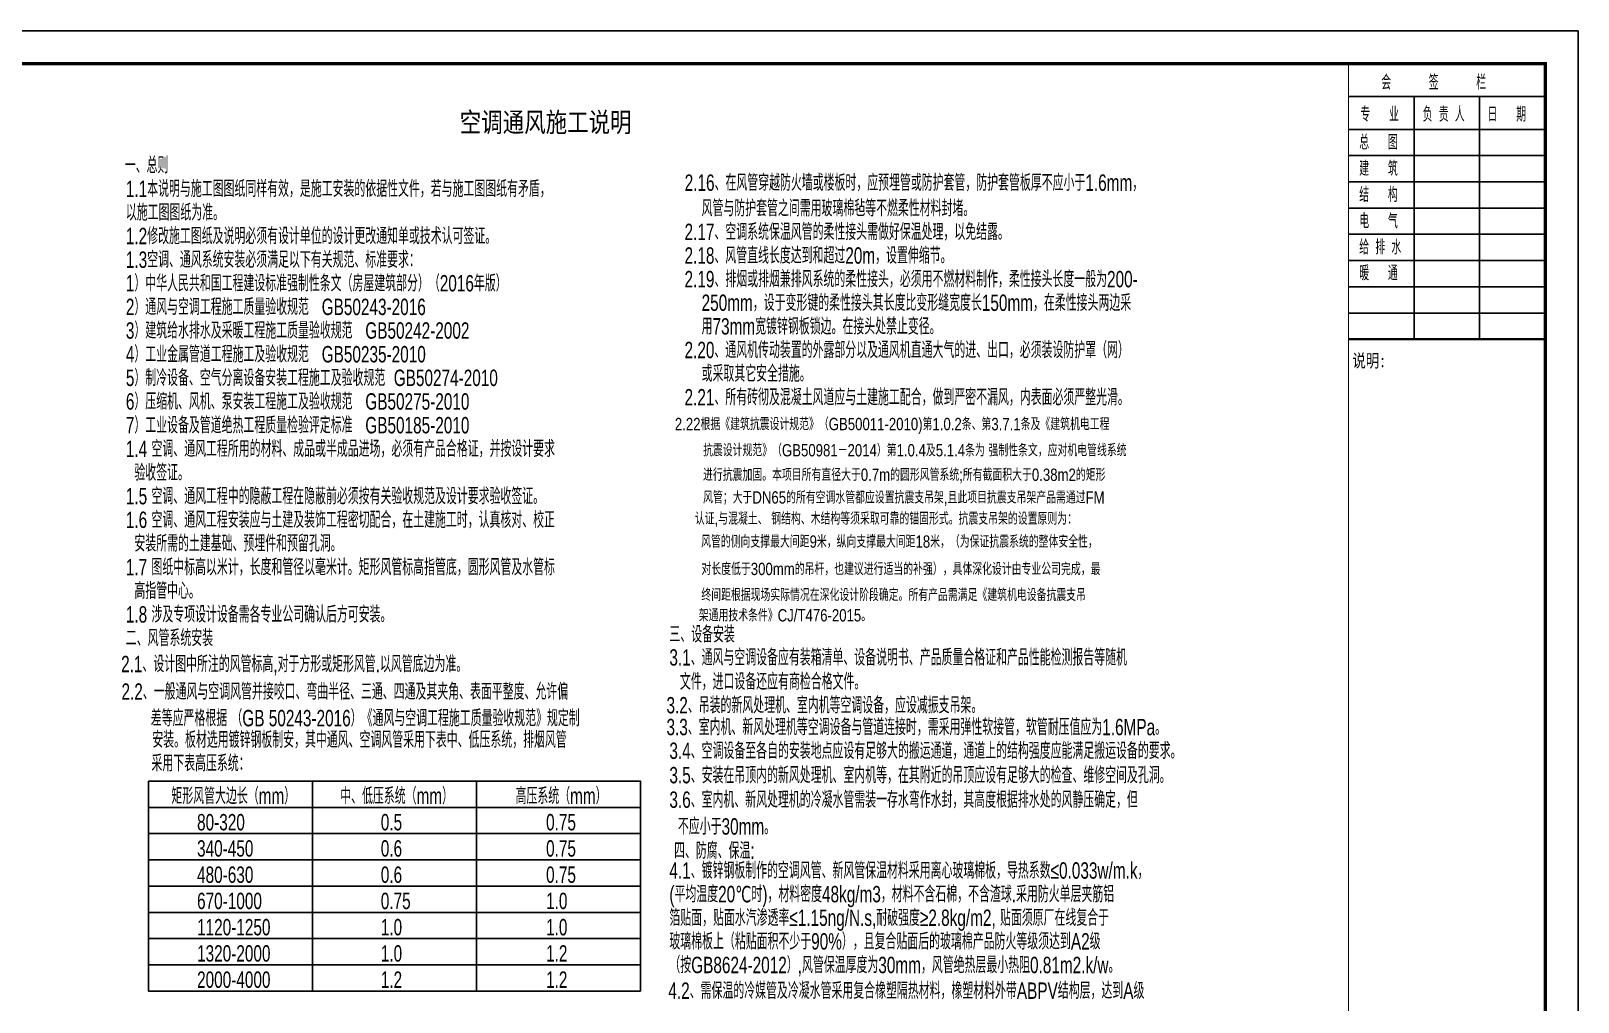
# Model space of a CAD drawing. Extents: x 2246048 to 2442613, y -66234 to 220766.
# Drawn here: x 2311342 to 2358513, y 191162 to 220766 of the extents above; entities that cross this region are included whole.
import ezdxf

# ---------------------------------------------------------------- set-up
doc = ezdxf.new("R2010")
doc.units = 0
doc.header["$LTSCALE"] = 1000
doc.header["$MEASUREMENT"] = 0
doc.layers.add('ACS_TEXT', color=53, linetype='Continuous', lineweight=25)
doc.layers.add('J-图框线', color=4, linetype='Continuous')
doc.styles.add('AC', font='hj.shx', dxfattribs={"width": 0.8, "bigfont": 'dhzftxt.shx'})
doc.styles.add('chc-图签黑体', font='simhei.ttf', dxfattribs={"width": 0.8})
doc.styles.add('LHR1', font='tssdeng.shx', dxfattribs={"width": 0.7, "bigfont": 'tssdchn.shx'})
doc.styles.add('LHT3', font='')
doc.styles.add('WZ', font='hj.shx', dxfattribs={"width": 0.8, "bigfont": '1hztxt.shx'})
doc.styles.get('LHT3').set_extended_font_data('宋体')

# ---------------------------------------------------------------- blocks, each defined once
blk = doc.blocks.new('1326481')
at = {"layer": 'J-图框线'}
for p, q in [((-4000, -8400), (-4000, -1000)), ((-2000, -8400), (-2000, -1000)), ((0, -2000), (-6000, -2000)), ((0, -2800), (-6000, -2800)), ((0, -3600), (-6000, -3600)), ((0, -4400), (-6000, -4400)), ((0, -5200), (-6000, -5200)), ((0, -6000), (-6000, -6000)), ((0, -6800), (-6000, -6800)), ((0, -7600), (-6000, -7600))]:
    blk.add_line(p, q, dxfattribs=at)
blk.add_lwpolyline([(-6000, -1000), (0, -1000)], dxfattribs=at)
at = {"layer": 'J-图框线', "const_width": 70}
blk.add_lwpolyline([(0, -8400), (-6000, -8400)], dxfattribs=at)
at = {"layer": 'J-图框线'}
for s, height, style, width, p in [('会      签      栏', 450, 'LHR1', 0.7, (-4999, -789)), ('专   业', 450, 'LHR1', 0.7, (-5636, -1765)), ('负 责 人', 450, 'LHR1', 0.7, (-3737, -1765)), ('日   期', 450, 'LHR1', 0.7, (-1759, -1765)), ('总   图', 450, 'LHR1', 0.7, (-5670, -2618)), ('建   筑', 450, 'LHR1', 0.7, (-5670, -3418)), ('结   构', 450, 'LHR1', 0.7, (-5670, -4218)), ('电   气', 450, 'LHR1', 0.7, (-5670, -5018)), ('给 排 水', 450, 'LHR1', 0.7, (-5670, -5814)), ('暖   通 ', 450, 'LHR1', 0.7, (-5670, -6604)), ('说明:', 400, 'LHT3', 0.75, (-5881, -9250))]:
    blk.add_text(s, height=height, dxfattribs=dict(at, style=style, width=width)).set_placement(p)

msp = doc.modelspace()

# ---------------------------------------------------------------- linework, layer by layer
at = {"layer": 'ACS_TEXT'}
for p, q in [((2314924.43, 197897.265), (2314924.43, 191497.265)), ((2319924.43, 197897.265), (2319924.43, 191497.265)), ((2324924.43, 197897.265), (2324924.43, 191497.265)), ((2314924.43, 197097.265), (2329924.43, 197097.265)), ((2314924.43, 196297.265), (2329924.43, 196297.265)), ((2314924.43, 195497.265), (2329924.43, 195497.265)), ((2314924.43, 194697.265), (2329924.43, 194697.265)), ((2314924.43, 193897.265), (2329924.43, 193897.265)), ((2314924.43, 193097.265), (2329924.43, 193097.265)), ((2314924.43, 192297.265), (2329924.43, 192297.265))]:
    msp.add_line(p, q, dxfattribs=at)
msp.add_lwpolyline([(2314924.43, 197897.265), (2329924.43, 197897.265), (2329924.43, 191497.265), (2314924.43, 191497.265)], close=True, dxfattribs=at)
at = {"layer": 'J-图框线'}
msp.add_lwpolyline([(2274412.576, 161365.792), (2358512.576, 161365.792), (2358512.576, 220765.792), (2274412.576, 220765.792)], close=True, dxfattribs=at)
at = {"layer": 'J-图框线', "const_width": 100}
msp.add_lwpolyline([(2276912.576, 162365.792), (2357512.576, 162365.792), (2357512.576, 219765.792), (2276912.576, 219765.792)], close=True, dxfattribs=at)
at = {"layer": 'J-图框线', "const_width": 30, "elevation": 0}
msp.add_lwpolyline([(2351512.576, 162365.792), (2351512.576, 219765.792)], dxfattribs=at)

# ---------------------------------------------------------------- block references
at = {"layer": 'J-图框线'}
msp.add_blockref('1326481', (2357512.576, 219765.792), dxfattribs=at)

# ---------------------------------------------------------------- texts
at = {"layer": 'ACS_TEXT', "style": 'chc-图签黑体', "width": 0.8}
msp.add_text('空调通风施工说明', height=600, rotation=359.9998434, dxfattribs=at).set_placement((2324415.857, 217683.501))
at = {"layer": 'ACS_TEXT', "style": 'WZ', "width": 0.7}
for s, p in [('一、总则', (2314204.81, 216424.506)), ('1.1本说明与施工图图纸同样有效，是施工安装的依据性文件，若与施工图图纸有矛盾，', (2314236.306, 215704.506)), ('2.16、在风管穿越防火墙或楼板时，应预埋管或防护套管，防护套管板厚不应小于1.6mm，', (2331274.211, 215891.344)), ('    风管与防护套管之间需用玻璃棉毡等不燃柔性材料封堵。', (2331270.477, 215110.538)), ('以施工图图纸为准。', (2314236.306, 214984.506)), ('1.2修改施工图纸及说明必须有设计单位的设计更改通知单或技术认可签证。', (2314236.306, 214264.506)), ('2.17、空调系统保温风管的柔性接头需做好保温处理，以免结露。', (2331270.477, 214390.79)), ('2.18、风管直线长度达到和超过20m，设置伸缩节。', (2331270.477, 213670.538)), ('1.3空调、通风系统安装必须满足以下有关规范、标准要求：', (2314236.306, 213544.506)), ('1）中华人民共和国工程建设标准强制性条文（房屋建筑部分）（2016年版）', (2314236.306, 212824.506)), ('2.19、排烟或排烟兼排风系统的柔性接头，必须用不燃材料制作，柔性接头长度一般为200-', (2331270.477, 212950.538)), ('    250mm，设于变形键的柔性接头其长度比变形缝宽度长150mm，在柔性接头两边采', (2331270.477, 212230.538)), ('2）通风与空调工程施工质量验收规范   GB50243-2016', (2314236.306, 212104.506)), ('3）建筑给水排水及采暖工程施工质量验收规范   GB50242-2002', (2314236.306, 211384.506)), ('    用73mm宽镀锌钢板锁边。在接头处禁止变径。', (2331270.477, 211510.538)), ('2.20、通风机传动装置的外露部分以及通风机直通大气的进、出口，必须装设防护罩（网）', (2331270.477, 210790.538)), ('4）工业金属管道工程施工及验收规范   GB50235-2010', (2314236.306, 210661.357)), ('5）制冷设备、空气分离设备安装工程施工及验收规范  GB50274-2010', (2314236.306, 209941.105)), ('    或采取其它安全措施。', (2331270.477, 210070.538)), ('2.21、所有砖彻及混凝土风道应与土建施工配合，做到严密不漏风，内表面必须严整光滑。', (2331270.477, 209350.538)), ('6）压缩机、风机、泵安装工程施工及验收规范   GB50275-2010', (2314236.306, 209221.105)), ('7）工业设备及管道绝热工程质量检验评定标准   GB50185-2010', (2314236.306, 208497.955)), ('1.4 空调、通风工程所用的材料、成品或半成品进场，必须有产品合格证，并按设计要求', (2314236.306, 207777.703)), ('  验收签证。', (2314236.306, 207054.554)), ('1.5 空调、通风工程中的隐蔽工程在隐蔽前必须按有关验收规范及设计要求验收签证。', (2314236.306, 206334.554)), ('1.6 空调、通风工程安装应与土建及装饰工程密切配合，在土建施工时，认真核对、校正', (2314236.306, 205614.302)), ('  安装所需的土建基础、预埋件和预留孔洞。', (2314236.306, 204894.302)), ('1.7 图纸中标高以米计，长度和管径以毫米计。矩形风管标高指管底，圆形风管及水管标', (2314236.306, 204171.152)), ('  高指管中心。', (2314236.306, 203450.9)), ('1.8 涉及专项设计设备需各专业公司确认后方可安装。', (2314236.306, 202730.9)), ('二、风管系统安装', (2314236.306, 202010.9)), ('三、设备安装', (2330808.158, 202122.34)), ('3.1、通风与空调设备应有装箱清单、设备说明书、产品质量合格证和产品性能检测报告等随机', (2330808.158, 201419.568)), (' 2.1、设计图中所注的风管标高,对于方形或矩形风管.以风管底边为准。', (2313961.752, 201217.426)), ('文件，进口设备还应有商检合格文件。', (2331128.096, 200681.425)), (' 2.2、一般通风与空调风管并接咬口、弯曲半径、三通、四通及其夹角、表面平整度、允许偏', (2313973.038, 200377.625)), ('3.2、吊装的新风处理机、室内机等空调设备，应设减振支吊架。', (2330719.397, 199961.423)), ('差等应严格根据 （GB 50243-2016）《通风与空调工程施工质量验收规范》规定制', (2314996.873, 199567.994)), ('3.3、室内机、新风处理机等空调设备与管道连接时，需采用弹性软接管，软管耐压值应为1.6MPa。', (2330719.397, 199296.105)), ('安装。板材选用镀锌钢板制安，其中通风、空调风管采用下表中、低压系统，排烟风管', (2315043.064, 198910.475)), ('3.4、空调设备至各自的安装地点应设有足够大的搬运通道，通道上的结构强度应能满足搬运设备的要求。', (2330808.158, 198572.956)), ('采用下表高压系统：', (2315017.605, 198193.614)), ('3.5、安装在吊顶内的新风处理机、室内机等，在其附近的吊顶应设有足够大的检查、维修空间及孔洞。', (2330808.158, 197830.234)), ('矩形风管大边长（mm）', (2315626.215, 197195.422)), ('中、低压系统（mm）', (2320771.44, 197195.422)), ('高压系统（mm）', (2326117.946, 197195.422)), ('3.6、室内机、新风处理机的冷凝水管需装一存水弯作水封，其高度根据排水处的风静压确定，但', (2330808.158, 197082.805)), ('80-320', (2316407.253, 196395.422)), ('0.5', (2322008.97, 196395.422)), ('0.75', (2327048.317, 196395.422)), ('  不应小于30mm。', (2330808.158, 196265.708)), ('340-450', (2316407.253, 195595.422)), ('0.6', (2322008.97, 195595.422)), ('0.75', (2327048.317, 195595.422)), ('四、防腐、保温:', (2330951.15, 195528.187)), ('480-630', (2316407.253, 194795.422)), ('0.6', (2322008.97, 194795.422)), ('0.75', (2327048.317, 194795.422)), ('4.1、镀锌钢板制作的空调风管、新风管保温材料采用离心玻璃棉板，导热系数≤0.033w/m.k，', (2330808.158, 194922.805)), ('670-1000', (2316407.253, 193995.422)), ('0.75', (2322008.97, 193995.422)), ('1.0', (2327048.317, 193995.422)), ('(平均温度20℃时)，材料密度48kg/m3，材料不含石棉，不含渣球.采用防火单层夹筋铝', (2330808.158, 194202.805)), ('箔贴面，贴面水汽渗透率≤1.15ng/N.s,耐破强度≥2.8kg/m2, 贴面须原厂在线复合于', (2330808.158, 193482.805)), ('1120-1250', (2316407.253, 193195.422)), ('1.0', (2322008.97, 193195.422)), ('1.0', (2327048.317, 193195.422)), ('玻璃棉板上（粘贴面积不少于90%%%），且复合贴面后的玻璃棉产品防火等级须达到A2级', (2330808.158, 192762.805)), ('1320-2000', (2316407.253, 192395.422)), ('1.0', (2322008.97, 192395.422)), ('1.2', (2327048.317, 192395.422)), ('（按GB8624-2012）,风管保温厚度为30mm，风管绝热层最小热阻0.81m2.k/w。', (2330808.158, 192042.805)), ('2000-4000', (2316407.253, 191595.422)), ('1.2 ', (2322008.97, 191595.422)), ('1.2', (2327048.317, 191595.422)), ('4.2、需保温的冷媒管及冷凝水管采用复合橡塑隔热材料，橡塑材料外带ABPV结构层，达到A级', (2330776.72, 191259.221))]:
    msp.add_text(s, height=500, dxfattribs=at).set_placement(p)
at = {"layer": 'ACS_TEXT', "lineweight": 0, "style": 'AC', "width": 0.8}
for s, p in [('   2.22根据《建筑抗震设计规范》（GB50011-2010)第1.0.2条、第3.7.1条及《建筑机电工程', (2330639.989, 208594.933)), ('抗震设计规范》（GB50981－2014）第1.0.4及5.1.4条为 强制性条文，应对机电管线系统', (2331834.346, 207796.592)), ('进行抗震加固。本项目所有直径大于0.7m的圆形风管系统;所有截面积大于0.38m2的矩形', (2331834.346, 207048.803)), ('风管；大于DN65的所有空调水管都应设置抗震支吊架,且此项目抗震支吊架产品需通过FM', (2331834.346, 206357.762)), ('认证,与混凝土、 钢结构、木结构等须采取可靠的锚固形式。抗震支吊架的设置原则为：', (2331584.831, 205712.928)), ('风管的侧向支撑最大间距9米，纵向支撑最大间距18米，（为保证抗震系统的整体安全性，', (2331774.141, 205012.379)), ('对长度低于300mm的吊杆，也建议进行适当的补强），具体深化设计由专业公司完成，最', (2331785.976, 204177.868)), ('终间距根据现场实际情况在深化设计阶段确定。所有产品需满足《建筑机电设备抗震支吊', (2331782.033, 203386.698)), ('架通用技术条件》CJ/T476-2015。', (2331703.946, 202764.634))]:
    msp.add_text(s, height=375.84, dxfattribs=at).set_placement(p)

doc.saveas('drawing.dxf')
